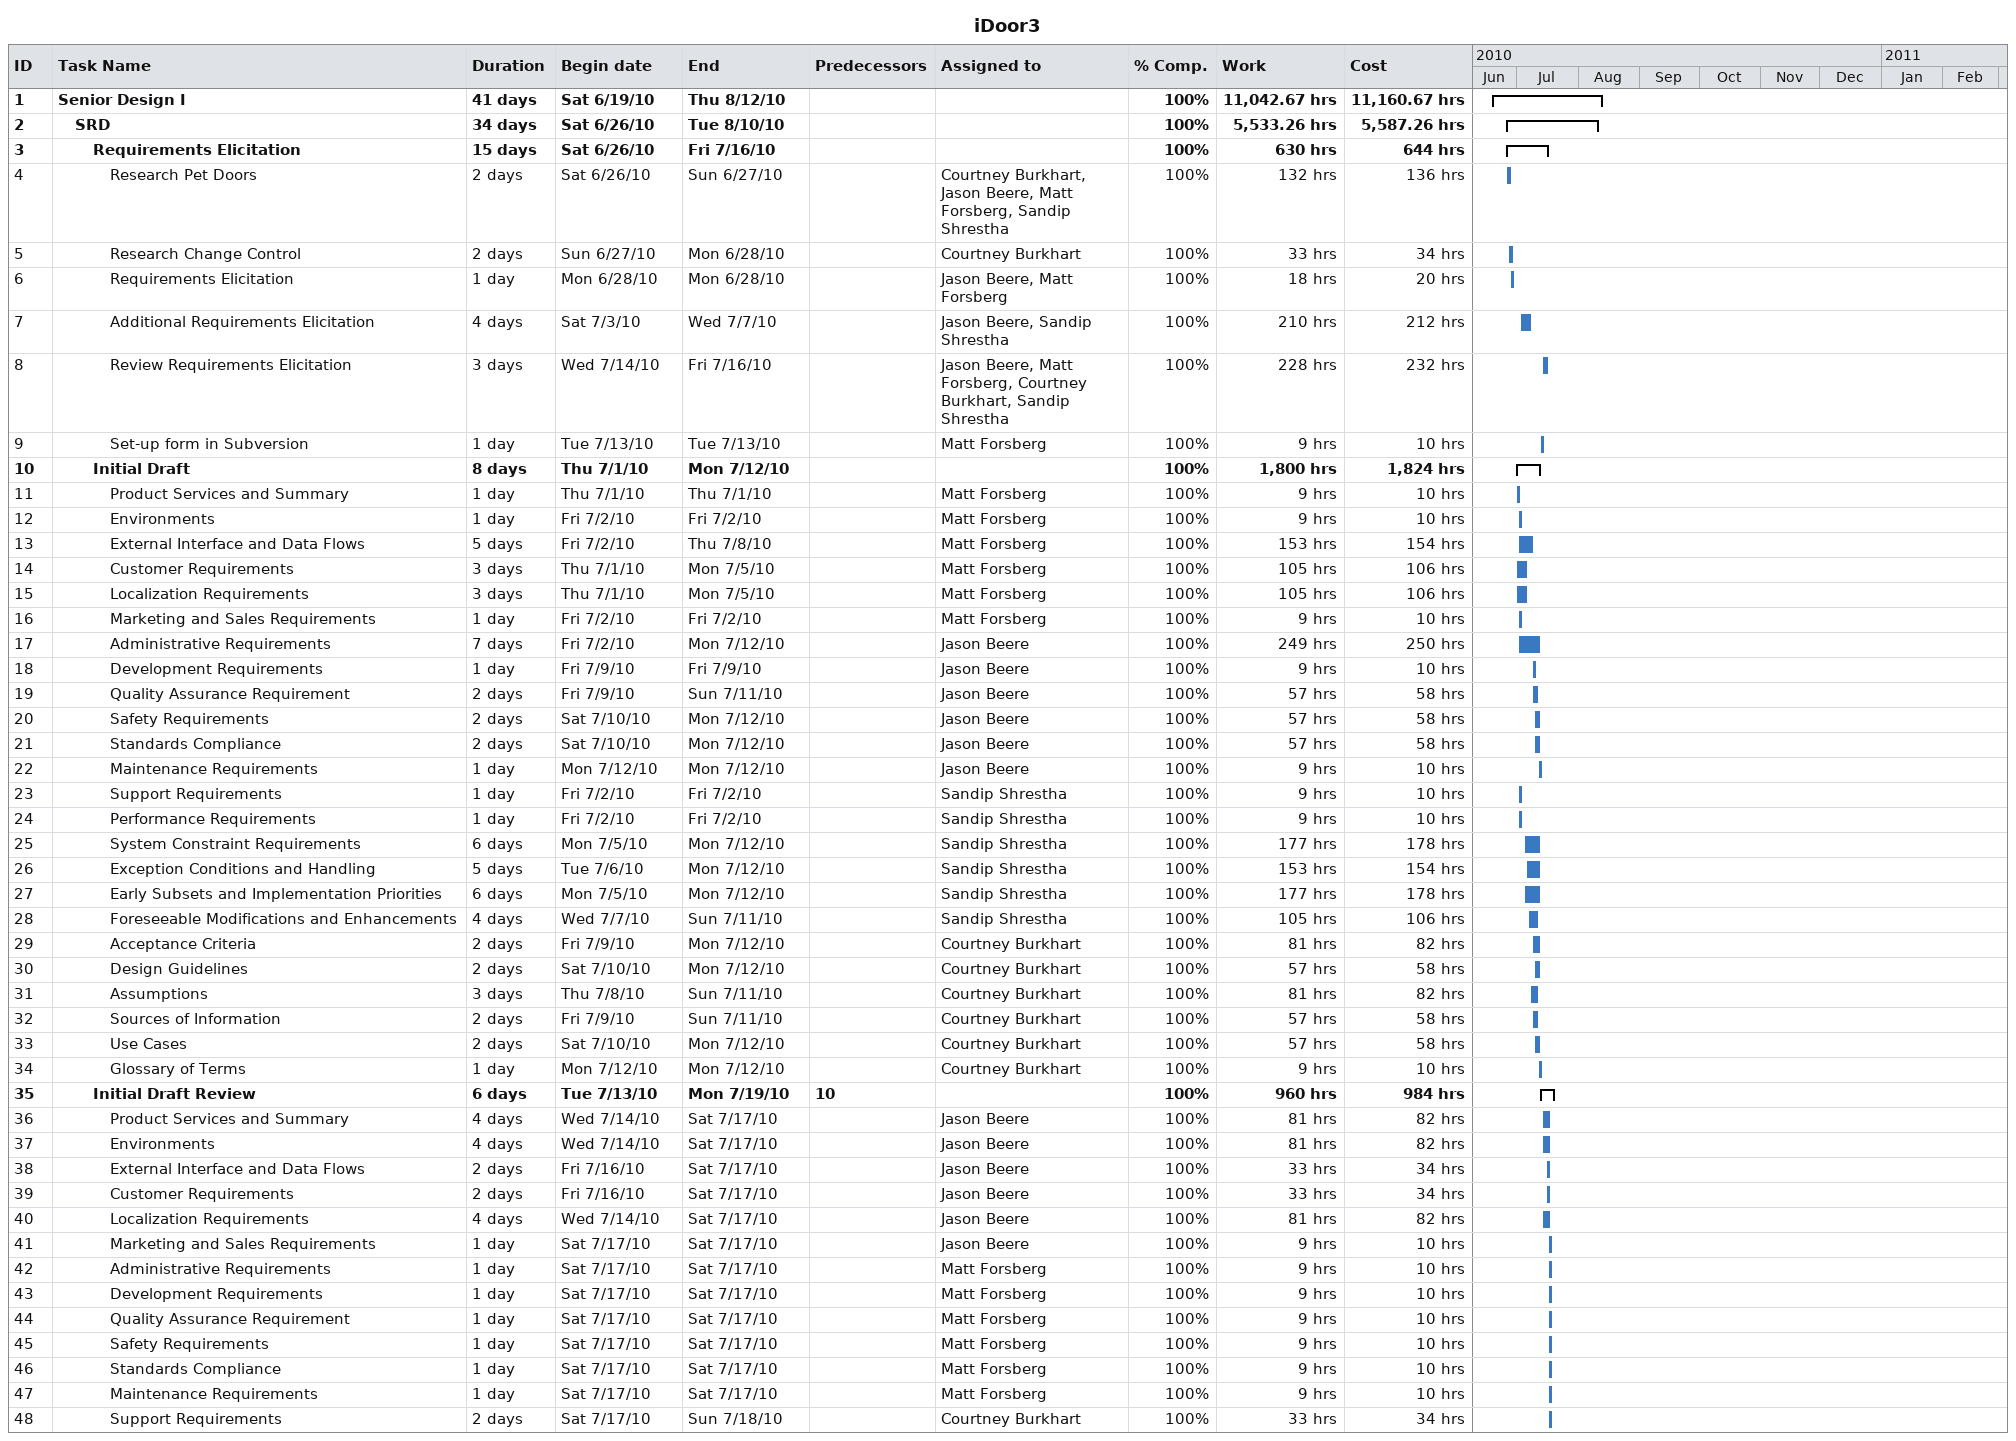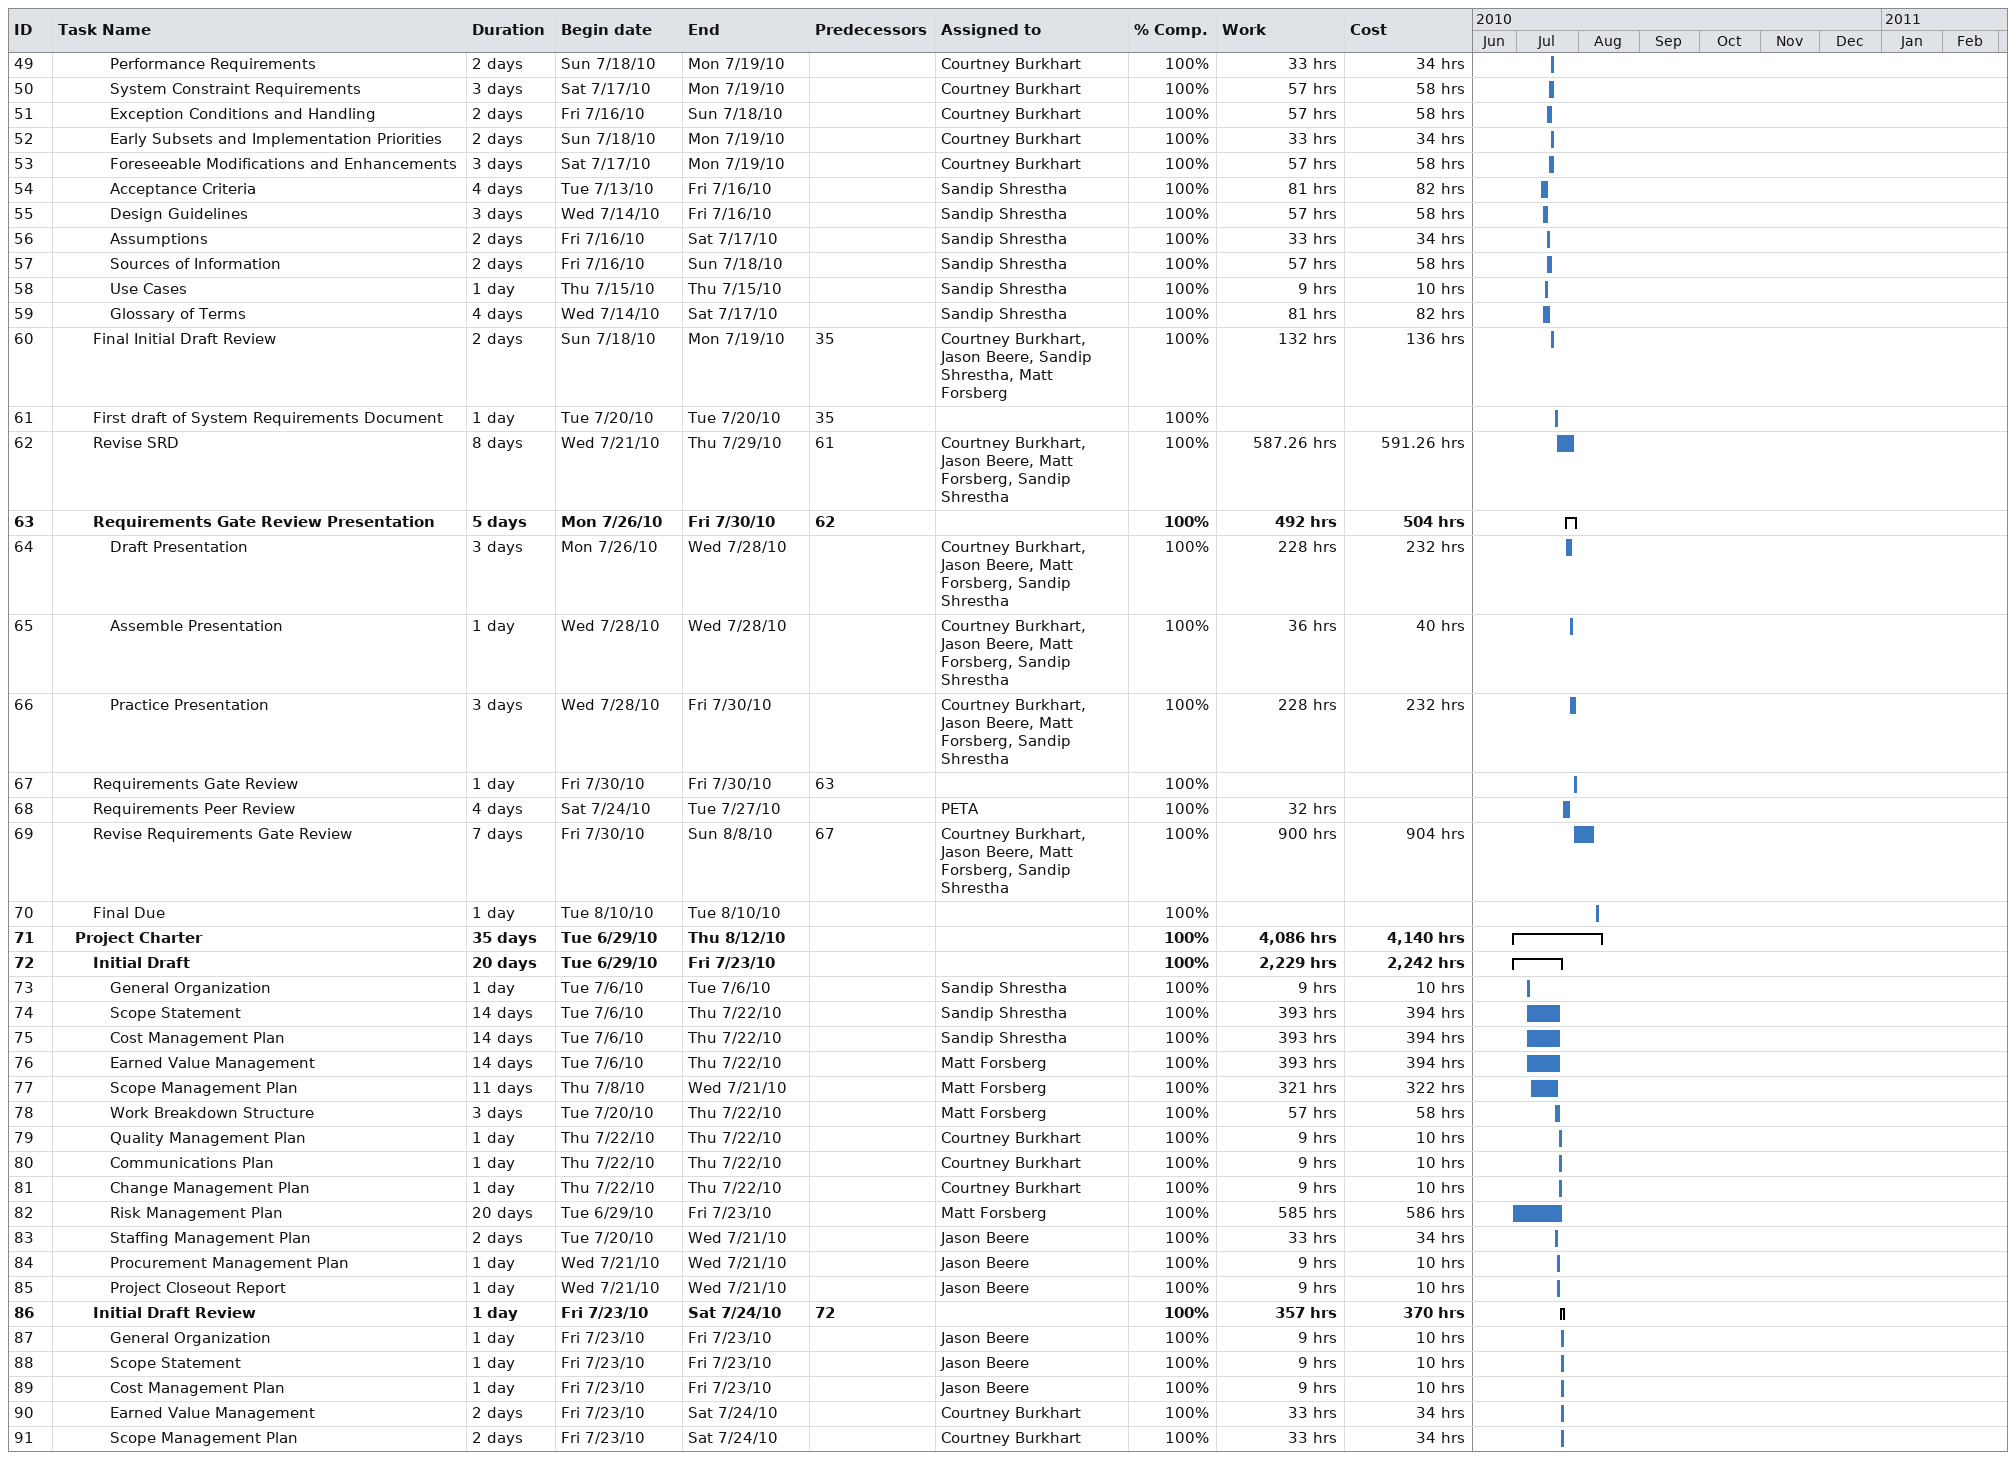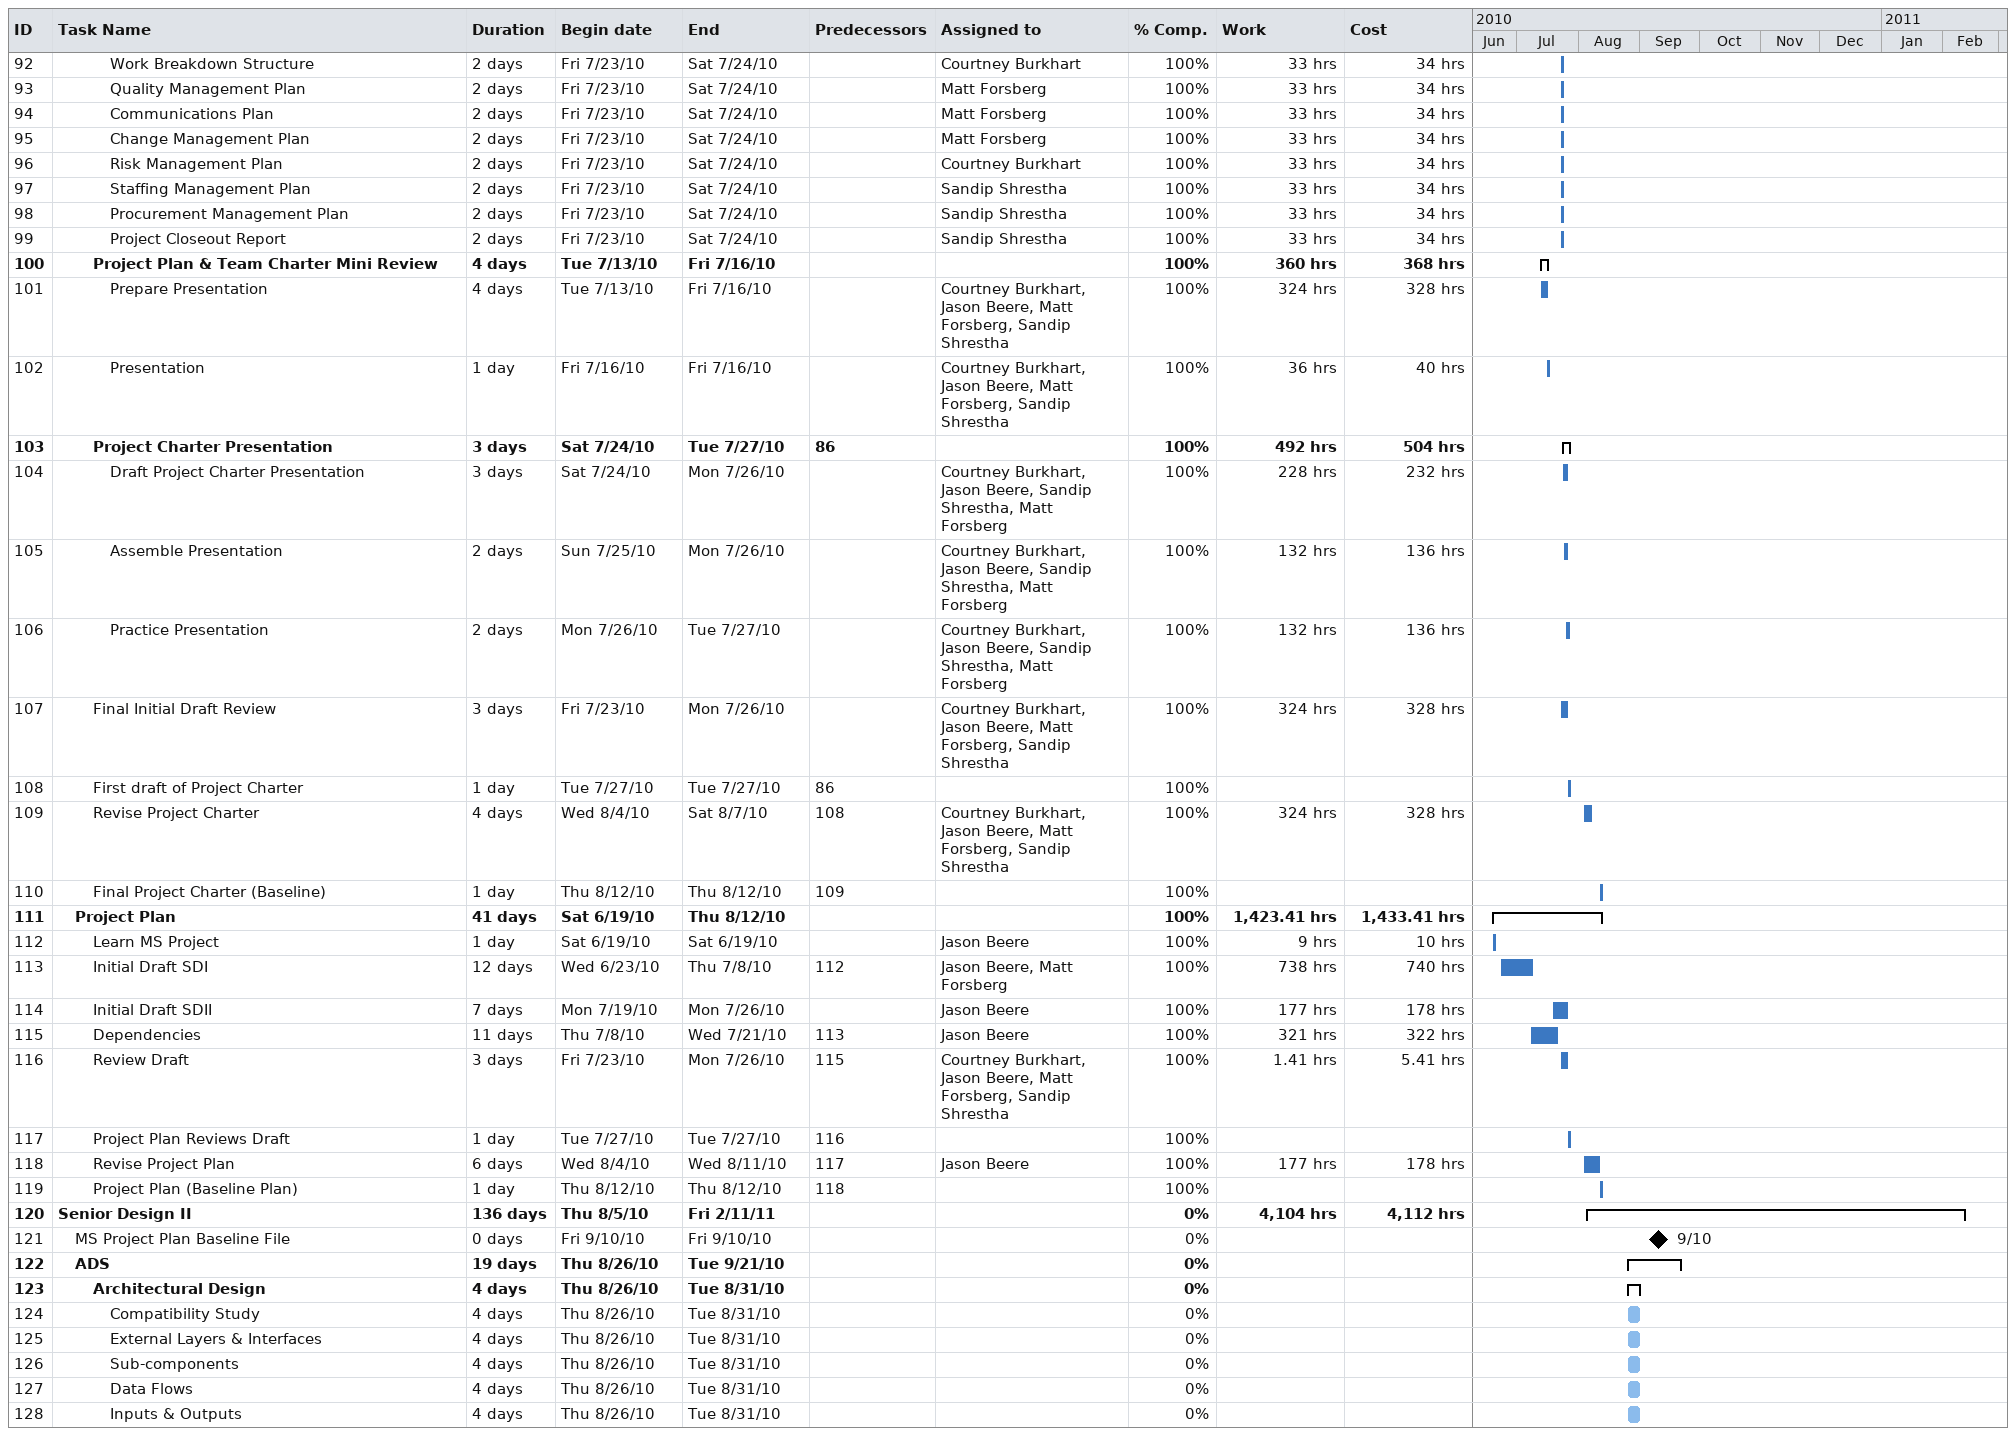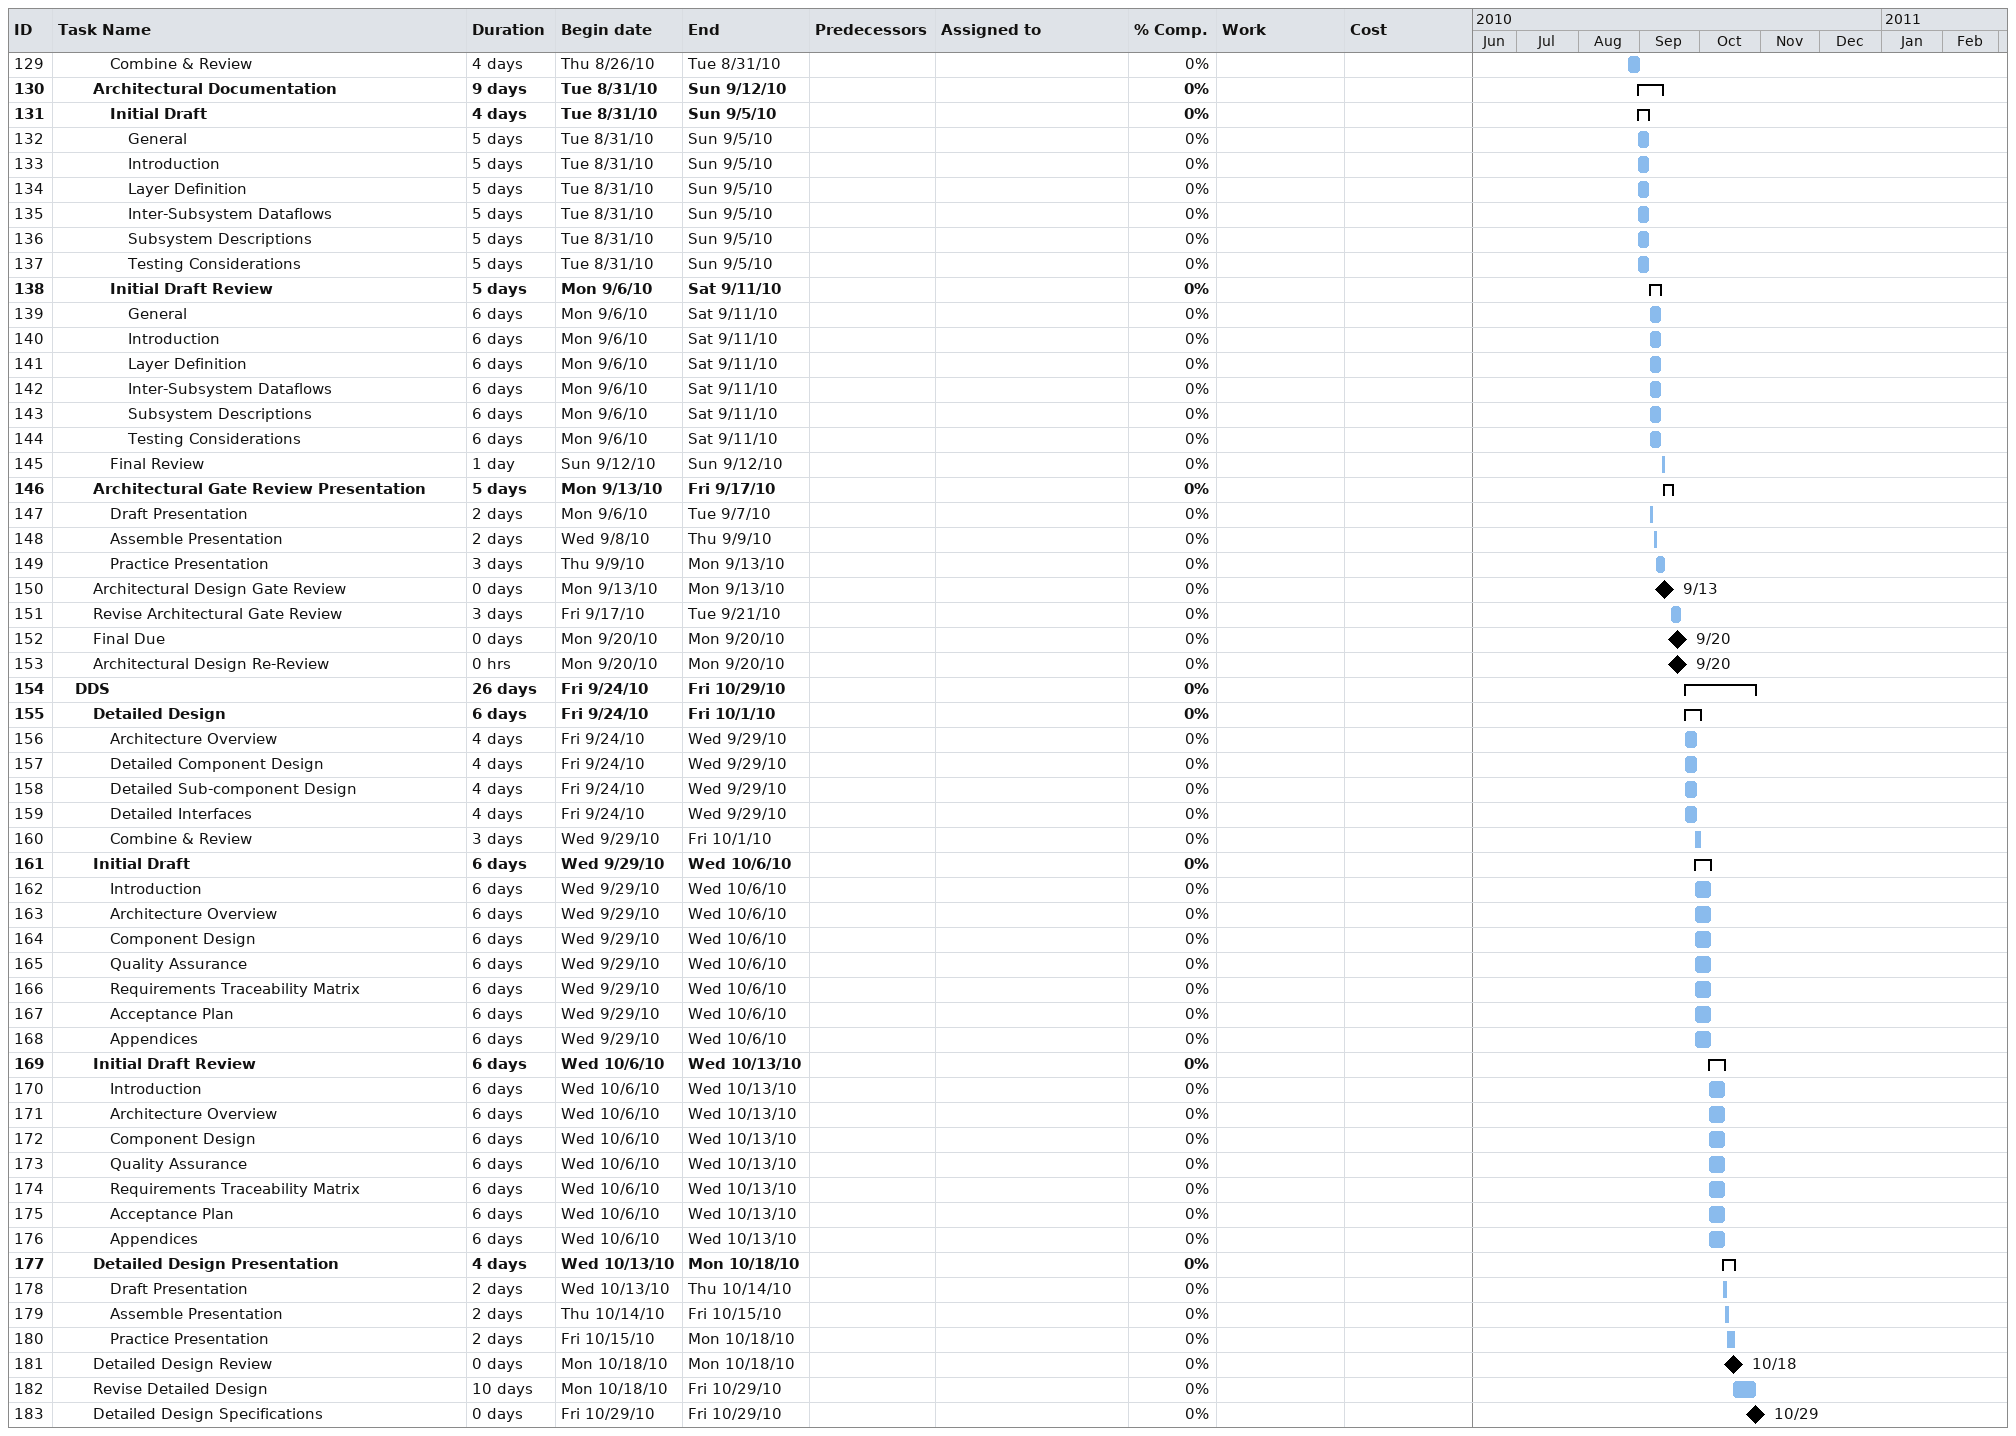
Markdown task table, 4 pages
iDoor3

| ID | Level | Task | Duration | Start | Finish | Predecessors | Resources | % complete | Work (h) | Cost (hrs) |
|---|---|---|---|---|---|---|---|---|---|---|
| 1 | 1 | **Senior Design I** | 41d | 2010-06-19 | 2010-08-12 |  |  | 100 | 11042.67 | 11160.67 |
| 2 | 2 | **SRD** | 34d | 2010-06-26 | 2010-08-10 |  |  | 100 | 5533.26 | 5587.26 |
| 3 | 3 | **Requirements Elicitation** | 15d | 2010-06-26 | 2010-07-16 |  |  | 100 | 630 | 644 |
| 4 | 4 | Research Pet Doors | 2d | 2010-06-26 | 2010-06-27 |  | Courtney Burkhart, Jason Beere, Matt Forsberg, Sandip Shrestha | 100 | 132 | 136 |
| 5 | 4 | Research Change Control | 2d | 2010-06-27 | 2010-06-28 |  | Courtney Burkhart | 100 | 33 | 34 |
| 6 | 4 | Requirements Elicitation | 1d | 2010-06-28 | 2010-06-28 |  | Jason Beere, Matt Forsberg | 100 | 18 | 20 |
| 7 | 4 | Additional Requirements Elicitation | 4d | 2010-07-03 | 2010-07-07 |  | Jason Beere, Sandip Shrestha | 100 | 210 | 212 |
| 8 | 4 | Review Requirements Elicitation | 3d | 2010-07-14 | 2010-07-16 |  | Jason Beere, Matt Forsberg, Courtney Burkhart, Sandip Shrestha | 100 | 228 | 232 |
| 9 | 4 | Set-up form in Subversion | 1d | 2010-07-13 | 2010-07-13 |  | Matt Forsberg | 100 | 9 | 10 |
| 10 | 3 | **Initial Draft** | 8d | 2010-07-01 | 2010-07-12 |  |  | 100 | 1800 | 1824 |
| 11 | 4 | Product Services and Summary | 1d | 2010-07-01 | 2010-07-01 |  | Matt Forsberg | 100 | 9 | 10 |
| 12 | 4 | Environments | 1d | 2010-07-02 | 2010-07-02 |  | Matt Forsberg | 100 | 9 | 10 |
| 13 | 4 | External Interface and Data Flows | 5d | 2010-07-02 | 2010-07-08 |  | Matt Forsberg | 100 | 153 | 154 |
| 14 | 4 | Customer Requirements | 3d | 2010-07-01 | 2010-07-05 |  | Matt Forsberg | 100 | 105 | 106 |
| 15 | 4 | Localization Requirements | 3d | 2010-07-01 | 2010-07-05 |  | Matt Forsberg | 100 | 105 | 106 |
| 16 | 4 | Marketing and Sales Requirements | 1d | 2010-07-02 | 2010-07-02 |  | Matt Forsberg | 100 | 9 | 10 |
| 17 | 4 | Administrative Requirements | 7d | 2010-07-02 | 2010-07-12 |  | Jason Beere | 100 | 249 | 250 |
| 18 | 4 | Development Requirements | 1d | 2010-07-09 | 2010-07-09 |  | Jason Beere | 100 | 9 | 10 |
| 19 | 4 | Quality Assurance Requirement | 2d | 2010-07-09 | 2010-07-11 |  | Jason Beere | 100 | 57 | 58 |
| 20 | 4 | Safety Requirements | 2d | 2010-07-10 | 2010-07-12 |  | Jason Beere | 100 | 57 | 58 |
| 21 | 4 | Standards Compliance | 2d | 2010-07-10 | 2010-07-12 |  | Jason Beere | 100 | 57 | 58 |
| 22 | 4 | Maintenance Requirements | 1d | 2010-07-12 | 2010-07-12 |  | Jason Beere | 100 | 9 | 10 |
| 23 | 4 | Support Requirements | 1d | 2010-07-02 | 2010-07-02 |  | Sandip Shrestha | 100 | 9 | 10 |
| 24 | 4 | Performance Requirements | 1d | 2010-07-02 | 2010-07-02 |  | Sandip Shrestha | 100 | 9 | 10 |
| 25 | 4 | System Constraint Requirements | 6d | 2010-07-05 | 2010-07-12 |  | Sandip Shrestha | 100 | 177 | 178 |
| 26 | 4 | Exception Conditions and Handling | 5d | 2010-07-06 | 2010-07-12 |  | Sandip Shrestha | 100 | 153 | 154 |
| 27 | 4 | Early Subsets and Implementation Priorities | 6d | 2010-07-05 | 2010-07-12 |  | Sandip Shrestha | 100 | 177 | 178 |
| 28 | 4 | Foreseeable Modifications and Enhancements | 4d | 2010-07-07 | 2010-07-11 |  | Sandip Shrestha | 100 | 105 | 106 |
| 29 | 4 | Acceptance Criteria | 2d | 2010-07-09 | 2010-07-12 |  | Courtney Burkhart | 100 | 81 | 82 |
| 30 | 4 | Design Guidelines | 2d | 2010-07-10 | 2010-07-12 |  | Courtney Burkhart | 100 | 57 | 58 |
| 31 | 4 | Assumptions | 3d | 2010-07-08 | 2010-07-11 |  | Courtney Burkhart | 100 | 81 | 82 |
| 32 | 4 | Sources of Information | 2d | 2010-07-09 | 2010-07-11 |  | Courtney Burkhart | 100 | 57 | 58 |
| 33 | 4 | Use Cases | 2d | 2010-07-10 | 2010-07-12 |  | Courtney Burkhart | 100 | 57 | 58 |
| 34 | 4 | Glossary of Terms | 1d | 2010-07-12 | 2010-07-12 |  | Courtney Burkhart | 100 | 9 | 10 |
| 35 | 3 | **Initial Draft Review** | 6d | 2010-07-13 | 2010-07-19 | 10 |  | 100 | 960 | 984 |
| 36 | 4 | Product Services and Summary | 4d | 2010-07-14 | 2010-07-17 |  | Jason Beere | 100 | 81 | 82 |
| 37 | 4 | Environments | 4d | 2010-07-14 | 2010-07-17 |  | Jason Beere | 100 | 81 | 82 |
| 38 | 4 | External Interface and Data Flows | 2d | 2010-07-16 | 2010-07-17 |  | Jason Beere | 100 | 33 | 34 |
| 39 | 4 | Customer Requirements | 2d | 2010-07-16 | 2010-07-17 |  | Jason Beere | 100 | 33 | 34 |
| 40 | 4 | Localization Requirements | 4d | 2010-07-14 | 2010-07-17 |  | Jason Beere | 100 | 81 | 82 |
| 41 | 4 | Marketing and Sales Requirements | 1d | 2010-07-17 | 2010-07-17 |  | Jason Beere | 100 | 9 | 10 |
| 42 | 4 | Administrative Requirements | 1d | 2010-07-17 | 2010-07-17 |  | Matt Forsberg | 100 | 9 | 10 |
| 43 | 4 | Development Requirements | 1d | 2010-07-17 | 2010-07-17 |  | Matt Forsberg | 100 | 9 | 10 |
| 44 | 4 | Quality Assurance Requirement | 1d | 2010-07-17 | 2010-07-17 |  | Matt Forsberg | 100 | 9 | 10 |
| 45 | 4 | Safety Requirements | 1d | 2010-07-17 | 2010-07-17 |  | Matt Forsberg | 100 | 9 | 10 |
| 46 | 4 | Standards Compliance | 1d | 2010-07-17 | 2010-07-17 |  | Matt Forsberg | 100 | 9 | 10 |
| 47 | 4 | Maintenance Requirements | 1d | 2010-07-17 | 2010-07-17 |  | Matt Forsberg | 100 | 9 | 10 |
| 48 | 4 | Support Requirements | 2d | 2010-07-17 | 2010-07-18 |  | Courtney Burkhart | 100 | 33 | 34 |
| 49 | 4 | Performance Requirements | 2d | 2010-07-18 | 2010-07-19 |  | Courtney Burkhart | 100 | 33 | 34 |
| 50 | 4 | System Constraint Requirements | 3d | 2010-07-17 | 2010-07-19 |  | Courtney Burkhart | 100 | 57 | 58 |
| 51 | 4 | Exception Conditions and Handling | 2d | 2010-07-16 | 2010-07-18 |  | Courtney Burkhart | 100 | 57 | 58 |
| 52 | 4 | Early Subsets and Implementation Priorities | 2d | 2010-07-18 | 2010-07-19 |  | Courtney Burkhart | 100 | 33 | 34 |
| 53 | 4 | Foreseeable Modifications and Enhancements | 3d | 2010-07-17 | 2010-07-19 |  | Courtney Burkhart | 100 | 57 | 58 |
| 54 | 4 | Acceptance Criteria | 4d | 2010-07-13 | 2010-07-16 |  | Sandip Shrestha | 100 | 81 | 82 |
| 55 | 4 | Design Guidelines | 3d | 2010-07-14 | 2010-07-16 |  | Sandip Shrestha | 100 | 57 | 58 |
| 56 | 4 | Assumptions | 2d | 2010-07-16 | 2010-07-17 |  | Sandip Shrestha | 100 | 33 | 34 |
| 57 | 4 | Sources of Information | 2d | 2010-07-16 | 2010-07-18 |  | Sandip Shrestha | 100 | 57 | 58 |
| 58 | 4 | Use Cases | 1d | 2010-07-15 | 2010-07-15 |  | Sandip Shrestha | 100 | 9 | 10 |
| 59 | 4 | Glossary of Terms | 4d | 2010-07-14 | 2010-07-17 |  | Sandip Shrestha | 100 | 81 | 82 |
| 60 | 3 | Final Initial Draft Review | 2d | 2010-07-18 | 2010-07-19 | 35 | Courtney Burkhart, Jason Beere, Sandip Shrestha, Matt Forsberg | 100 | 132 | 136 |
| 61 | 3 | First draft of System Requirements Document | 1d | 2010-07-20 | 2010-07-20 | 35 |  | 100 |  |  |
| 62 | 3 | Revise SRD | 8d | 2010-07-21 | 2010-07-29 | 61 | Courtney Burkhart, Jason Beere, Matt Forsberg, Sandip Shrestha | 100 | 587.26 | 591.26 |
| 63 | 3 | **Requirements Gate Review Presentation** | 5d | 2010-07-26 | 2010-07-30 | 62 |  | 100 | 492 | 504 |
| 64 | 4 | Draft Presentation | 3d | 2010-07-26 | 2010-07-28 |  | Courtney Burkhart, Jason Beere, Matt Forsberg, Sandip Shrestha | 100 | 228 | 232 |
| 65 | 4 | Assemble Presentation | 1d | 2010-07-28 | 2010-07-28 |  | Courtney Burkhart, Jason Beere, Matt Forsberg, Sandip Shrestha | 100 | 36 | 40 |
| 66 | 4 | Practice Presentation | 3d | 2010-07-28 | 2010-07-30 |  | Courtney Burkhart, Jason Beere, Matt Forsberg, Sandip Shrestha | 100 | 228 | 232 |
| 67 | 3 | Requirements Gate Review | 1d | 2010-07-30 | 2010-07-30 | 63 |  | 100 |  |  |
| 68 | 3 | Requirements Peer Review | 4d | 2010-07-24 | 2010-07-27 |  | PETA | 100 | 32 |  |
| 69 | 3 | Revise Requirements Gate Review | 7d | 2010-07-30 | 2010-08-08 | 67 | Courtney Burkhart, Jason Beere, Matt Forsberg, Sandip Shrestha | 100 | 900 | 904 |
| 70 | 3 | Final Due | 1d | 2010-08-10 | 2010-08-10 |  |  | 100 |  |  |
| 71 | 2 | **Project Charter** | 35d | 2010-06-29 | 2010-08-12 |  |  | 100 | 4086 | 4140 |
| 72 | 3 | **Initial Draft** | 20d | 2010-06-29 | 2010-07-23 |  |  | 100 | 2229 | 2242 |
| 73 | 4 | General Organization | 1d | 2010-07-06 | 2010-07-06 |  | Sandip Shrestha | 100 | 9 | 10 |
| 74 | 4 | Scope Statement | 14d | 2010-07-06 | 2010-07-22 |  | Sandip Shrestha | 100 | 393 | 394 |
| 75 | 4 | Cost Management Plan | 14d | 2010-07-06 | 2010-07-22 |  | Sandip Shrestha | 100 | 393 | 394 |
| 76 | 4 | Earned Value Management | 14d | 2010-07-06 | 2010-07-22 |  | Matt Forsberg | 100 | 393 | 394 |
| 77 | 4 | Scope Management Plan | 11d | 2010-07-08 | 2010-07-21 |  | Matt Forsberg | 100 | 321 | 322 |
| 78 | 4 | Work Breakdown Structure | 3d | 2010-07-20 | 2010-07-22 |  | Matt Forsberg | 100 | 57 | 58 |
| 79 | 4 | Quality Management Plan | 1d | 2010-07-22 | 2010-07-22 |  | Courtney Burkhart | 100 | 9 | 10 |
| 80 | 4 | Communications Plan | 1d | 2010-07-22 | 2010-07-22 |  | Courtney Burkhart | 100 | 9 | 10 |
| 81 | 4 | Change Management Plan | 1d | 2010-07-22 | 2010-07-22 |  | Courtney Burkhart | 100 | 9 | 10 |
| 82 | 4 | Risk Management Plan | 20d | 2010-06-29 | 2010-07-23 |  | Matt Forsberg | 100 | 585 | 586 |
| 83 | 4 | Staffing Management Plan | 2d | 2010-07-20 | 2010-07-21 |  | Jason Beere | 100 | 33 | 34 |
| 84 | 4 | Procurement Management Plan | 1d | 2010-07-21 | 2010-07-21 |  | Jason Beere | 100 | 9 | 10 |
| 85 | 4 | Project Closeout Report | 1d | 2010-07-21 | 2010-07-21 |  | Jason Beere | 100 | 9 | 10 |
| 86 | 3 | **Initial Draft Review** | 1d | 2010-07-23 | 2010-07-24 | 72 |  | 100 | 357 | 370 |
| 87 | 4 | General Organization | 1d | 2010-07-23 | 2010-07-23 |  | Jason Beere | 100 | 9 | 10 |
| 88 | 4 | Scope Statement | 1d | 2010-07-23 | 2010-07-23 |  | Jason Beere | 100 | 9 | 10 |
| 89 | 4 | Cost Management Plan | 1d | 2010-07-23 | 2010-07-23 |  | Jason Beere | 100 | 9 | 10 |
| 90 | 4 | Earned Value Management | 2d | 2010-07-23 | 2010-07-24 |  | Courtney Burkhart | 100 | 33 | 34 |
| 91 | 4 | Scope Management Plan | 2d | 2010-07-23 | 2010-07-24 |  | Courtney Burkhart | 100 | 33 | 34 |
| 92 | 4 | Work Breakdown Structure | 2d | 2010-07-23 | 2010-07-24 |  | Courtney Burkhart | 100 | 33 | 34 |
| 93 | 4 | Quality Management Plan | 2d | 2010-07-23 | 2010-07-24 |  | Matt Forsberg | 100 | 33 | 34 |
| 94 | 4 | Communications Plan | 2d | 2010-07-23 | 2010-07-24 |  | Matt Forsberg | 100 | 33 | 34 |
| 95 | 4 | Change Management Plan | 2d | 2010-07-23 | 2010-07-24 |  | Matt Forsberg | 100 | 33 | 34 |
| 96 | 4 | Risk Management Plan | 2d | 2010-07-23 | 2010-07-24 |  | Courtney Burkhart | 100 | 33 | 34 |
| 97 | 4 | Staffing Management Plan | 2d | 2010-07-23 | 2010-07-24 |  | Sandip Shrestha | 100 | 33 | 34 |
| 98 | 4 | Procurement Management Plan | 2d | 2010-07-23 | 2010-07-24 |  | Sandip Shrestha | 100 | 33 | 34 |
| 99 | 4 | Project Closeout Report | 2d | 2010-07-23 | 2010-07-24 |  | Sandip Shrestha | 100 | 33 | 34 |
| 100 | 3 | **Project Plan & Team Charter Mini Review** | 4d | 2010-07-13 | 2010-07-16 |  |  | 100 | 360 | 368 |
| 101 | 4 | Prepare Presentation | 4d | 2010-07-13 | 2010-07-16 |  | Courtney Burkhart, Jason Beere, Matt Forsberg, Sandip Shrestha | 100 | 324 | 328 |
| 102 | 4 | Presentation | 1d | 2010-07-16 | 2010-07-16 |  | Courtney Burkhart, Jason Beere, Matt Forsberg, Sandip Shrestha | 100 | 36 | 40 |
| 103 | 3 | **Project Charter Presentation** | 3d | 2010-07-24 | 2010-07-27 | 86 |  | 100 | 492 | 504 |
| 104 | 4 | Draft Project Charter Presentation | 3d | 2010-07-24 | 2010-07-26 |  | Courtney Burkhart, Jason Beere, Sandip Shrestha, Matt Forsberg | 100 | 228 | 232 |
| 105 | 4 | Assemble Presentation | 2d | 2010-07-25 | 2010-07-26 |  | Courtney Burkhart, Jason Beere, Sandip Shrestha, Matt Forsberg | 100 | 132 | 136 |
| 106 | 4 | Practice Presentation | 2d | 2010-07-26 | 2010-07-27 |  | Courtney Burkhart, Jason Beere, Sandip Shrestha, Matt Forsberg | 100 | 132 | 136 |
| 107 | 3 | Final Initial Draft Review | 3d | 2010-07-23 | 2010-07-26 |  | Courtney Burkhart, Jason Beere, Matt Forsberg, Sandip Shrestha | 100 | 324 | 328 |
| 108 | 3 | First draft of Project Charter | 1d | 2010-07-27 | 2010-07-27 | 86 |  | 100 |  |  |
| 109 | 3 | Revise Project Charter | 4d | 2010-08-04 | 2010-08-07 | 108 | Courtney Burkhart, Jason Beere, Matt Forsberg, Sandip Shrestha | 100 | 324 | 328 |
| 110 | 3 | Final Project Charter (Baseline) | 1d | 2010-08-12 | 2010-08-12 | 109 |  | 100 |  |  |
| 111 | 2 | **Project Plan** | 41d | 2010-06-19 | 2010-08-12 |  |  | 100 | 1423.41 | 1433.41 |
| 112 | 3 | Learn MS Project | 1d | 2010-06-19 | 2010-06-19 |  | Jason Beere | 100 | 9 | 10 |
| 113 | 3 | Initial Draft SDI | 12d | 2010-06-23 | 2010-07-08 | 112 | Jason Beere, Matt Forsberg | 100 | 738 | 740 |
| 114 | 3 | Initial Draft SDII | 7d | 2010-07-19 | 2010-07-26 |  | Jason Beere | 100 | 177 | 178 |
| 115 | 3 | Dependencies | 11d | 2010-07-08 | 2010-07-21 | 113 | Jason Beere | 100 | 321 | 322 |
| 116 | 3 | Review Draft | 3d | 2010-07-23 | 2010-07-26 | 115 | Courtney Burkhart, Jason Beere, Matt Forsberg, Sandip Shrestha | 100 | 1.41 | 5.41 |
| 117 | 3 | Project Plan Reviews Draft | 1d | 2010-07-27 | 2010-07-27 | 116 |  | 100 |  |  |
| 118 | 3 | Revise Project Plan | 6d | 2010-08-04 | 2010-08-11 | 117 | Jason Beere | 100 | 177 | 178 |
| 119 | 3 | Project Plan (Baseline Plan) | 1d | 2010-08-12 | 2010-08-12 | 118 |  | 100 |  |  |
| 120 | 1 | **Senior Design II** | 136d | 2010-08-05 | 2011-02-11 |  |  | 0 | 4104 | 4112 |
| 121 | 2 | MS Project Plan Baseline File | 0d | 2010-09-10 | 2010-09-10 |  |  | 0 |  |  |
| 122 | 2 | **ADS** | 19d | 2010-08-26 | 2010-09-21 |  |  | 0 |  |  |
| 123 | 3 | **Architectural Design** | 4d | 2010-08-26 | 2010-08-31 |  |  | 0 |  |  |
| 124 | 4 | Compatibility Study | 4d | 2010-08-26 | 2010-08-31 |  |  | 0 |  |  |
| 125 | 4 | External Layers & Interfaces | 4d | 2010-08-26 | 2010-08-31 |  |  | 0 |  |  |
| 126 | 4 | Sub-components | 4d | 2010-08-26 | 2010-08-31 |  |  | 0 |  |  |
| 127 | 4 | Data Flows | 4d | 2010-08-26 | 2010-08-31 |  |  | 0 |  |  |
| 128 | 4 | Inputs & Outputs | 4d | 2010-08-26 | 2010-08-31 |  |  | 0 |  |  |
| 129 | 4 | Combine & Review | 4d | 2010-08-26 | 2010-08-31 |  |  | 0 |  |  |
| 130 | 3 | **Architectural Documentation** | 9d | 2010-08-31 | 2010-09-12 |  |  | 0 |  |  |
| 131 | 4 | **Initial Draft** | 4d | 2010-08-31 | 2010-09-05 |  |  | 0 |  |  |
| 132 | 5 | General | 5d | 2010-08-31 | 2010-09-05 |  |  | 0 |  |  |
| 133 | 5 | Introduction | 5d | 2010-08-31 | 2010-09-05 |  |  | 0 |  |  |
| 134 | 5 | Layer Definition | 5d | 2010-08-31 | 2010-09-05 |  |  | 0 |  |  |
| 135 | 5 | Inter-Subsystem Dataflows | 5d | 2010-08-31 | 2010-09-05 |  |  | 0 |  |  |
| 136 | 5 | Subsystem Descriptions | 5d | 2010-08-31 | 2010-09-05 |  |  | 0 |  |  |
| 137 | 5 | Testing Considerations | 5d | 2010-08-31 | 2010-09-05 |  |  | 0 |  |  |
| 138 | 4 | **Initial Draft Review** | 5d | 2010-09-06 | 2010-09-11 |  |  | 0 |  |  |
| 139 | 5 | General | 6d | 2010-09-06 | 2010-09-11 |  |  | 0 |  |  |
| 140 | 5 | Introduction | 6d | 2010-09-06 | 2010-09-11 |  |  | 0 |  |  |
| 141 | 5 | Layer Definition | 6d | 2010-09-06 | 2010-09-11 |  |  | 0 |  |  |
| 142 | 5 | Inter-Subsystem Dataflows | 6d | 2010-09-06 | 2010-09-11 |  |  | 0 |  |  |
| 143 | 5 | Subsystem Descriptions | 6d | 2010-09-06 | 2010-09-11 |  |  | 0 |  |  |
| 144 | 5 | Testing Considerations | 6d | 2010-09-06 | 2010-09-11 |  |  | 0 |  |  |
| 145 | 4 | Final Review | 1d | 2010-09-12 | 2010-09-12 |  |  | 0 |  |  |
| 146 | 3 | **Architectural Gate Review Presentation** | 5d | 2010-09-13 | 2010-09-17 |  |  | 0 |  |  |
| 147 | 4 | Draft Presentation | 2d | 2010-09-06 | 2010-09-07 |  |  | 0 |  |  |
| 148 | 4 | Assemble Presentation | 2d | 2010-09-08 | 2010-09-09 |  |  | 0 |  |  |
| 149 | 4 | Practice Presentation | 3d | 2010-09-09 | 2010-09-13 |  |  | 0 |  |  |
| 150 | 3 | Architectural Design Gate Review | 0d | 2010-09-13 | 2010-09-13 |  |  | 0 |  |  |
| 151 | 3 | Revise Architectural Gate Review | 3d | 2010-09-17 | 2010-09-21 |  |  | 0 |  |  |
| 152 | 3 | Final Due | 0d | 2010-09-20 | 2010-09-20 |  |  | 0 |  |  |
| 153 | 3 | Architectural Design Re-Review | 0h | 2010-09-20 | 2010-09-20 |  |  | 0 |  |  |
| 154 | 2 | **DDS** | 26d | 2010-09-24 | 2010-10-29 |  |  | 0 |  |  |
| 155 | 3 | **Detailed Design** | 6d | 2010-09-24 | 2010-10-01 |  |  | 0 |  |  |
| 156 | 4 | Architecture Overview | 4d | 2010-09-24 | 2010-09-29 |  |  | 0 |  |  |
| 157 | 4 | Detailed Component Design | 4d | 2010-09-24 | 2010-09-29 |  |  | 0 |  |  |
| 158 | 4 | Detailed Sub-component Design | 4d | 2010-09-24 | 2010-09-29 |  |  | 0 |  |  |
| 159 | 4 | Detailed Interfaces | 4d | 2010-09-24 | 2010-09-29 |  |  | 0 |  |  |
| 160 | 4 | Combine & Review | 3d | 2010-09-29 | 2010-10-01 |  |  | 0 |  |  |
| 161 | 3 | **Initial Draft** | 6d | 2010-09-29 | 2010-10-06 |  |  | 0 |  |  |
| 162 | 4 | Introduction | 6d | 2010-09-29 | 2010-10-06 |  |  | 0 |  |  |
| 163 | 4 | Architecture Overview | 6d | 2010-09-29 | 2010-10-06 |  |  | 0 |  |  |
| 164 | 4 | Component Design | 6d | 2010-09-29 | 2010-10-06 |  |  | 0 |  |  |
| 165 | 4 | Quality Assurance | 6d | 2010-09-29 | 2010-10-06 |  |  | 0 |  |  |
| 166 | 4 | Requirements Traceability Matrix | 6d | 2010-09-29 | 2010-10-06 |  |  | 0 |  |  |
| 167 | 4 | Acceptance Plan | 6d | 2010-09-29 | 2010-10-06 |  |  | 0 |  |  |
| 168 | 4 | Appendices | 6d | 2010-09-29 | 2010-10-06 |  |  | 0 |  |  |
| 169 | 3 | **Initial Draft Review** | 6d | 2010-10-06 | 2010-10-13 |  |  | 0 |  |  |
| 170 | 4 | Introduction | 6d | 2010-10-06 | 2010-10-13 |  |  | 0 |  |  |
| 171 | 4 | Architecture Overview | 6d | 2010-10-06 | 2010-10-13 |  |  | 0 |  |  |
| 172 | 4 | Component Design | 6d | 2010-10-06 | 2010-10-13 |  |  | 0 |  |  |
| 173 | 4 | Quality Assurance | 6d | 2010-10-06 | 2010-10-13 |  |  | 0 |  |  |
| 174 | 4 | Requirements Traceability Matrix | 6d | 2010-10-06 | 2010-10-13 |  |  | 0 |  |  |
| 175 | 4 | Acceptance Plan | 6d | 2010-10-06 | 2010-10-13 |  |  | 0 |  |  |
| 176 | 4 | Appendices | 6d | 2010-10-06 | 2010-10-13 |  |  | 0 |  |  |
| 177 | 3 | **Detailed Design Presentation** | 4d | 2010-10-13 | 2010-10-18 |  |  | 0 |  |  |
| 178 | 4 | Draft Presentation | 2d | 2010-10-13 | 2010-10-14 |  |  | 0 |  |  |
| 179 | 4 | Assemble Presentation | 2d | 2010-10-14 | 2010-10-15 |  |  | 0 |  |  |
| 180 | 4 | Practice Presentation | 2d | 2010-10-15 | 2010-10-18 |  |  | 0 |  |  |
| 181 | 3 | Detailed Design Review | 0d | 2010-10-18 | 2010-10-18 |  |  | 0 |  |  |
| 182 | 3 | Revise Detailed Design | 10d | 2010-10-18 | 2010-10-29 |  |  | 0 |  |  |
| 183 | 3 | Detailed Design Specifications | 0d | 2010-10-29 | 2010-10-29 |  |  | 0 |  |  |
